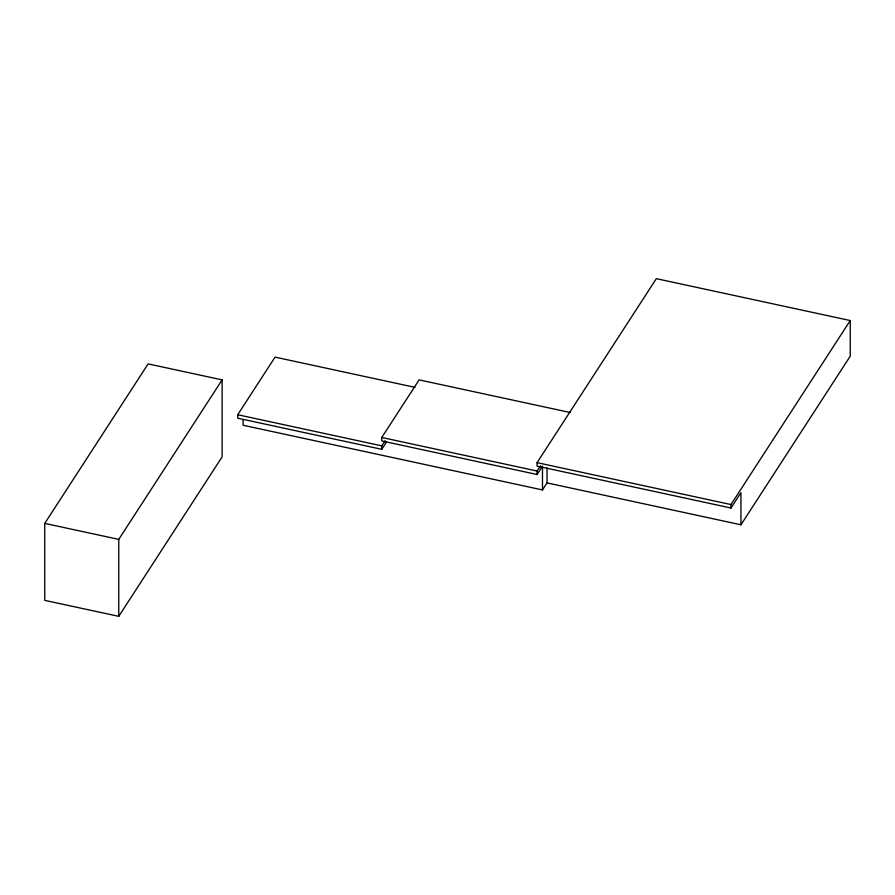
<?xml version="1.0" encoding="UTF-8"?>
<svg xmlns="http://www.w3.org/2000/svg" width="895" height="895" viewBox="0 0 895 895"><rect width="100%" height="100%" fill="white"/><g stroke="black" fill="none" stroke-linecap="round" stroke-linejoin="round"><path stroke-width="1.34" d="M44.75 523.396L148.134 363.896L222.128 379.883L222.128 456.853L118.755 616.342L44.75 600.355L44.75 523.396L118.755 539.383L222.128 379.883M386.495 442.04L381.773 449.324L237.723 418.2L237.723 414.732L275.056 357.127L415.034 387.367M541.799 467.224L537.078 474.507L381.773 440.944L381.773 437.476L419.106 379.872L570.328 412.539M381.773 449.324L381.773 445.855L385.141 440.653M740.948 524.783L740.948 492.664L730.991 508.013L537.078 466.127L537.078 462.648L656.337 278.658L850.25 320.544L850.25 356.154L740.948 524.783L547.035 482.897L542.482 489.934L243.116 425.259L243.116 419.665M537.078 474.507L537.078 471.027L540.457 465.825M730.991 508.013L730.991 504.545L850.25 320.544M537.078 462.648L730.991 504.545M381.773 437.476L537.078 471.027M237.723 414.732L381.773 445.855M547.035 467.917L547.035 482.897M542.482 466.183L542.482 489.934M118.755 539.383L118.755 616.342"/></g></svg>
